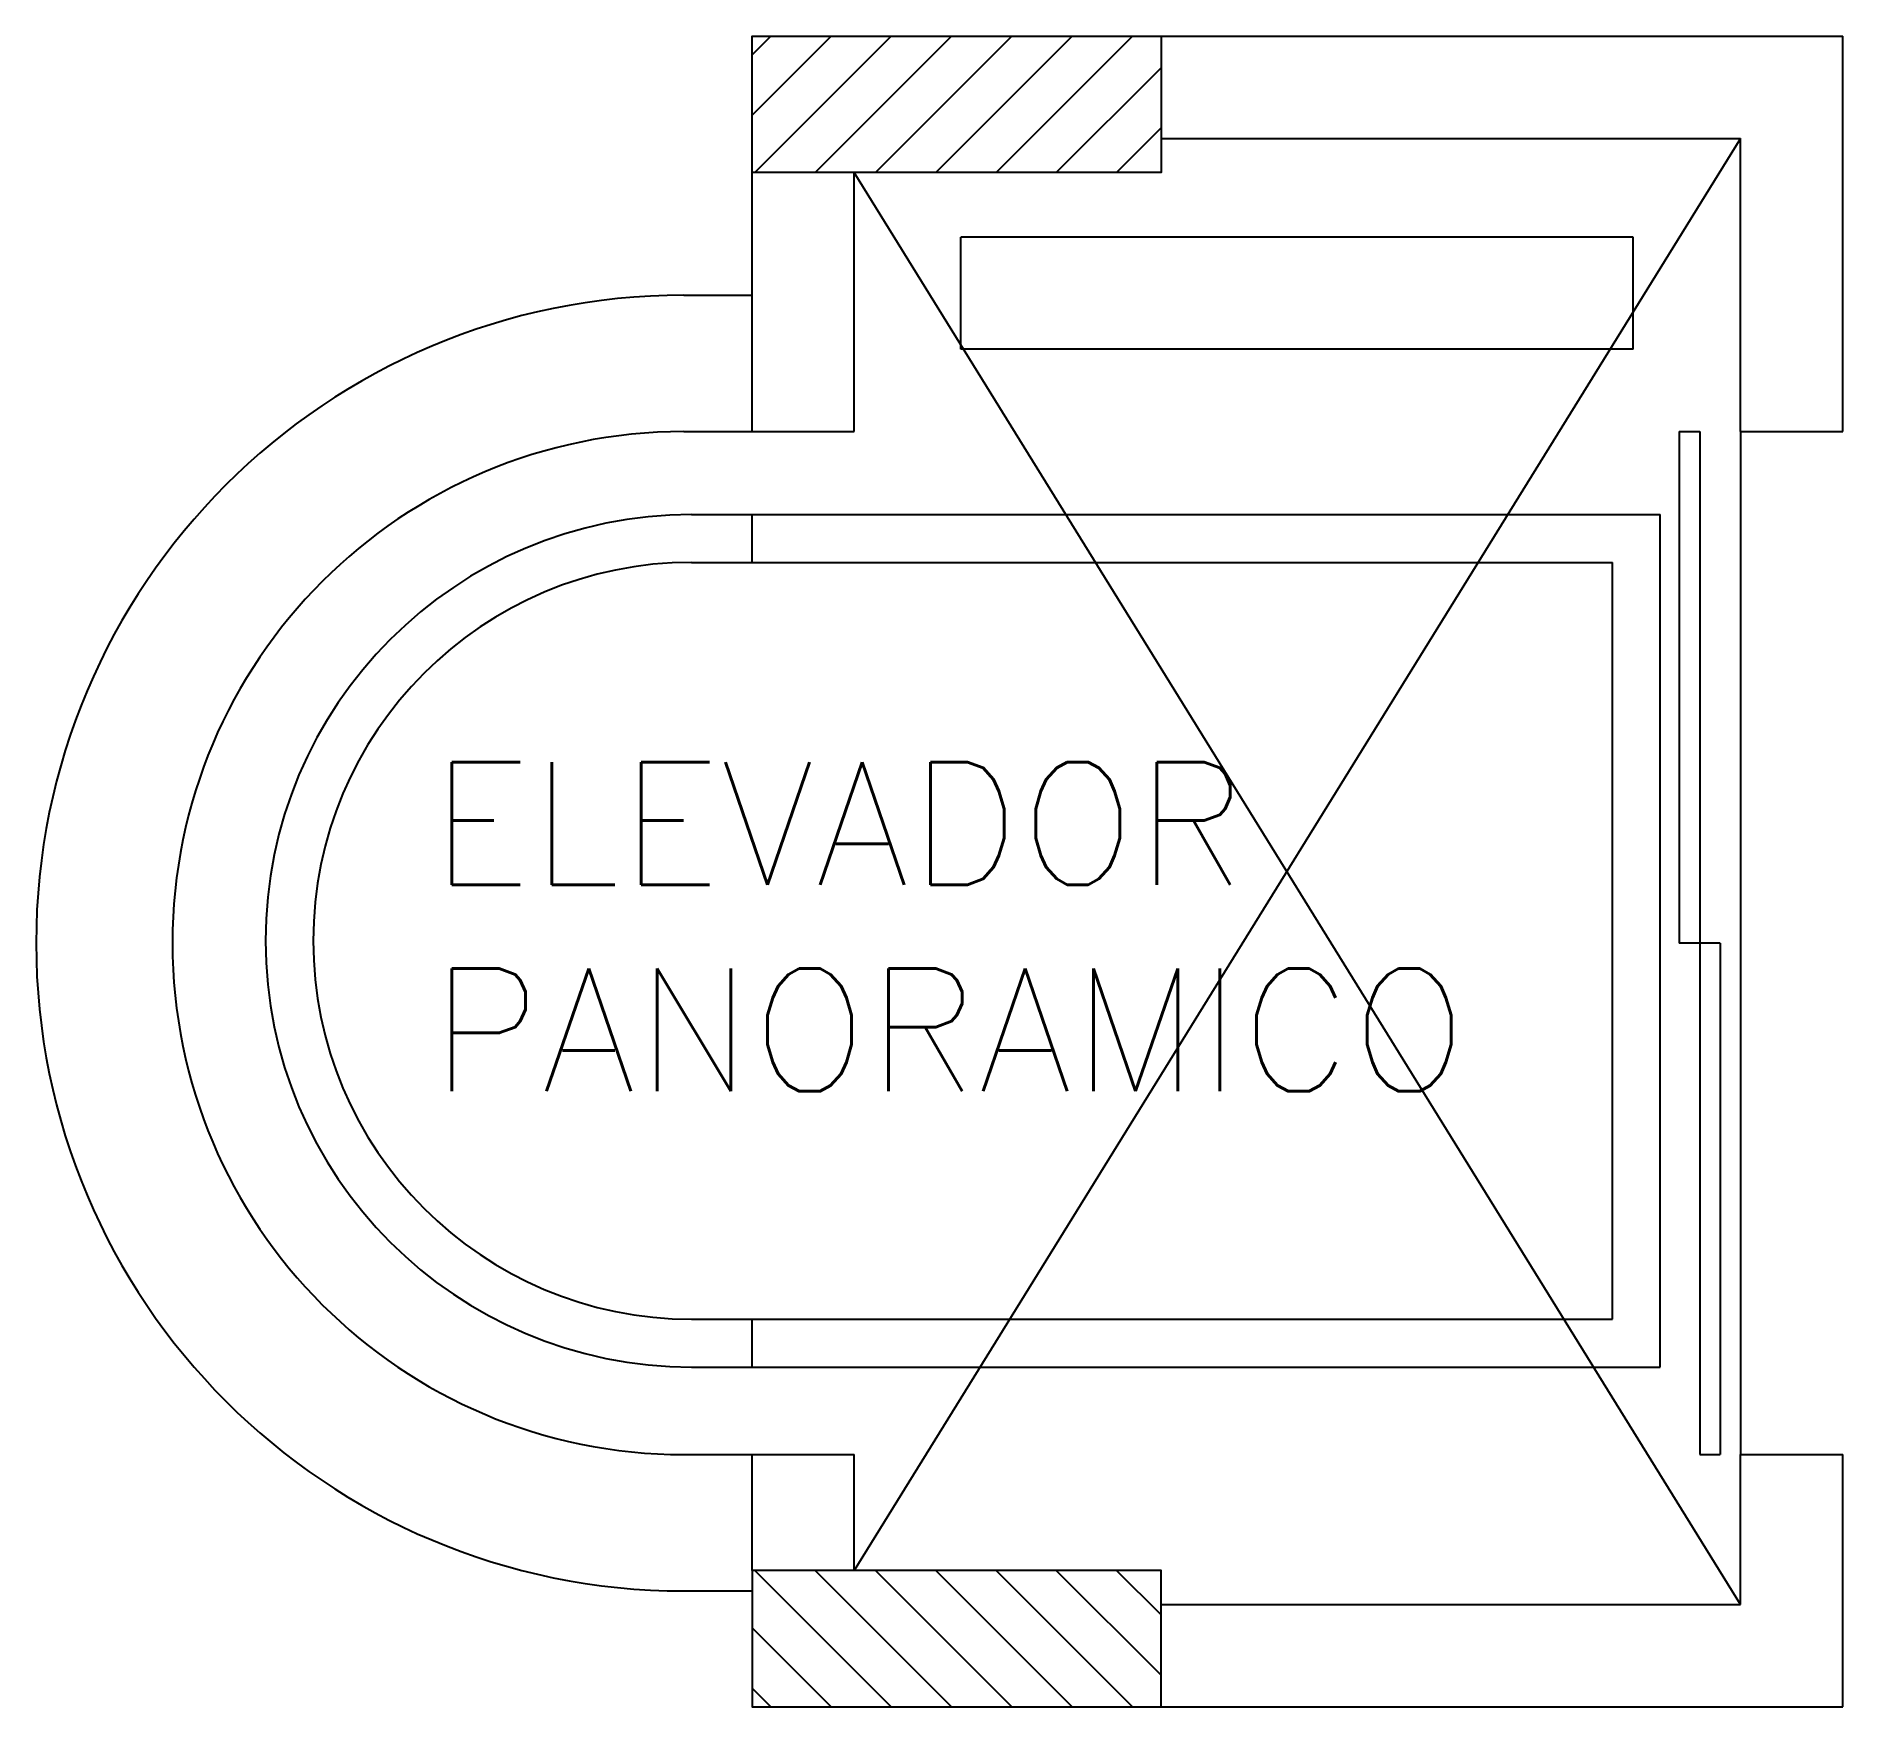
# Model space of a CAD drawing. Header units: metres. Extents: x 0.2 to 2.85, y 0.04 to 2.49.
import ezdxf

# ---------------------------------------------------------------- set-up
doc = ezdxf.new("R2010")
doc.units = ezdxf.units.M
doc.styles.get("Standard").update_dxf_attribs({"font": 'simplex.shx'})

# ---------------------------------------------------------------- blocks, each defined once
blk = doc.blocks.new('*X0')
at = {"color": 0}
for p, q in [((57.775, 37.5341), (57.8909, 37.65)), ((57.775, 37.6225), (57.8025, 37.65)), ((57.7793, 37.45), (57.9793, 37.65)), ((57.8677, 37.45), (58.0677, 37.65)), ((57.9561, 37.45), (58.1561, 37.65)), ((58.0445, 37.45), (58.2445, 37.65)), ((58.1329, 37.45), (58.3329, 37.65)), ((58.2213, 37.45), (58.375, 37.6037)), ((58.3097, 37.45), (58.375, 37.5153))]:
    blk.add_line(p, q, dxfattribs=at)

msp = doc.modelspace()

# ---------------------------------------------------------------- linework, layer by layer
for p, q in [((1.8538, 2.4929), (2.8538, 2.4929)), ((2.8538, 1.9129), (2.8538, 2.4929)), ((2.7038, 2.3429), (1.4038, 0.2429)), ((1.8538, 2.3429), (2.7038, 2.3429)), ((2.7038, 1.9129), (2.7038, 2.3429)), ((1.2538, 2.1129), (1.2538, 2.2929)), ((2.7038, 0.1929), (1.4038, 2.2929)), ((1.4038, 1.9129), (1.4038, 2.2929)), ((2.5464, 2.1982), (1.5599, 2.1982)), ((1.5599, 2.0338), (1.5599, 2.1982)), ((2.5464, 2.0338), (2.5464, 2.1982)), ((1.1538, 2.1129), (1.2538, 2.1129)), ((1.2538, 1.9129), (1.2538, 2.1129)), ((2.5464, 2.0338), (1.5599, 2.0338)), ((1.1538, 1.9129), (1.2538, 1.9129)), ((1.2538, 1.9129), (1.4038, 1.9129)), ((2.6138, 1.9129), (2.6138, 1.1629)), ((2.6138, 1.9129), (2.6438, 1.9129)), ((2.6438, 1.9129), (2.6438, 0.4129)), ((2.7038, 1.9129), (2.7038, 0.4129)), ((2.7038, 1.9129), (2.8538, 1.9129)), ((1.1652, 1.7912), (1.2538, 1.7912)), ((1.2538, 1.7912), (2.5857, 1.7912)), ((1.2538, 1.7212), (1.2538, 1.7912)), ((2.5857, 0.5412), (2.5857, 1.7912)), ((1.1652, 1.7212), (1.2538, 1.7212)), ((1.2538, 1.7212), (2.5157, 1.7212)), ((2.5157, 0.6112), (2.5157, 1.7212)), ((2.6738, 1.1629), (2.6138, 1.1629)), ((2.6738, 1.1629), (2.6738, 0.4129)), ((1.1652, 0.6112), (1.2538, 0.6112)), ((1.2538, 0.6112), (2.5157, 0.6112)), ((1.2538, 0.5412), (1.2538, 0.6112)), ((1.1652, 0.5412), (1.2538, 0.5412)), ((1.2538, 0.5412), (2.5857, 0.5412)), ((1.1538, 0.4129), (1.2538, 0.4129)), ((1.2538, 0.4129), (1.4038, 0.4129)), ((1.2538, 0.2429), (1.2538, 0.4129)), ((1.4038, 0.2429), (1.4038, 0.4129)), ((2.6438, 0.4129), (2.6738, 0.4129)), ((2.7038, 0.1929), (2.7038, 0.4129)), ((2.7038, 0.4129), (2.8538, 0.4129)), ((2.8538, 0.0429), (2.8538, 0.4129)), ((1.1538, 0.2129), (1.2538, 0.2129)), ((1.8538, 0.1929), (2.7038, 0.1929)), ((1.8538, 0.0429), (2.8538, 0.0429))]:
    msp.add_line(p, q)
for points in [[(1.2538, 2.4679), (1.2538, 2.4929), (1.8538, 2.4929), (1.8538, 2.2929), (1.2538, 2.2929)], [(1.2538, 0.0679), (1.2538, 0.0429), (1.8538, 0.0429), (1.8538, 0.2429), (1.2538, 0.2429)]]:
    msp.add_lwpolyline(points, close=True)
for points in [[(1.1538, 2.1129, 1), (1.1538, 0.2129, 1)], [(1.1538, 1.9129, 1), (1.1538, 0.4129, 1)], [(1.1652, 1.7912, 1), (1.1652, 0.5412, -1)], [(1.1652, 1.7212, 1), (1.1652, 0.6112, 1)]]:
    msp.add_lwpolyline(points, format="xyb")

# ---------------------------------------------------------------- block references
msp.add_blockref('*X0', (-56.5212, -35.1571))
at = {"xscale": -1, "rotation": 180}
msp.add_blockref('*X0', (-56.5212, 37.6929), dxfattribs=at)

# ---------------------------------------------------------------- texts
for s, p in [('ELEVADOR', (0.7828, 1.2483)), ('PANORAMICO', (0.7828, 0.9455))]:
    msp.add_text(s, height=0.18).set_placement(p)

doc.saveas('drawing.dxf')
